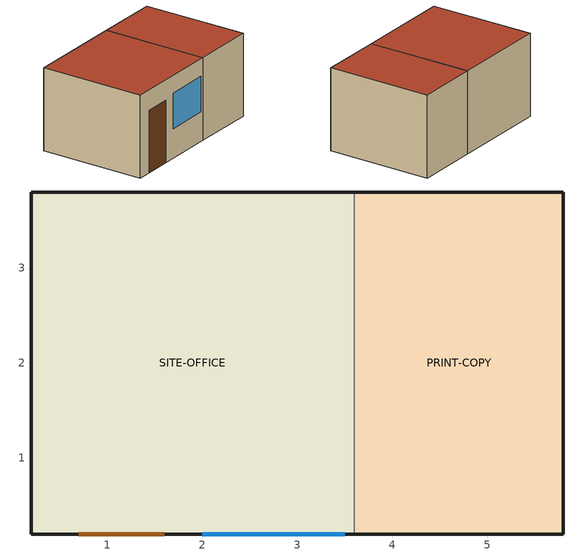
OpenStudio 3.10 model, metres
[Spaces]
SITE-OFFICE
 floor ground (OpaqueNorthWestEnvelope): 0.2,0.2 0.2,3.8 3.6,3.8 3.6,0.2 z0
 wall outside (OpaqueNorthWestEnvelope): 3.6,3.8 0.2,3.8 0.2,0.2 3.6,0.2 z0:2.8
 wall to PRINT-COPY (OpaqueNorthWestEnvelope): 3.6,0.2 3.6,3.8 z0:2.8
 window (EW2A01 Window Construction): 2,0.2 3.5,0.2 z1:2.2
 door (EW2A01 Door Construction): 0.7,0.2 1.6,0.2 z0:2.1
 roof outside (OpaqueNorthWestEnvelope): 3.6,0.2 3.6,3.8 0.2,3.8 0.2,0.2 z2.8
PRINT-COPY
 floor ground (OpaqueNorthWestEnvelope): 3.6,0.2 3.6,3.8 5.8,3.8 5.8,0.2 z0
 wall outside (OpaqueNorthWestEnvelope): 3.6,0.2 5.8,0.2 5.8,3.8 3.6,3.8 z0:2.8
 roof outside (OpaqueNorthWestEnvelope): 5.8,0.2 5.8,3.8 3.6,3.8 3.6,0.2 z2.8
[Building]
EW2A01 Site Office Print Copy
[Material] Specific Heat {J/kg-K}=900
Name | Roughness | Thickness {m} | Conductivity {W/m-K} | Density {kg/m3}
EW2A01 Opaque Material | MediumSmooth | 0.2 | 0.45 | 800
EW2A01 Door Material | Smooth | 0.05 | 0.2 | 600
[Construction]
OpaqueNorthWestEnvelope: EW2A01 Opaque Material
EW2A01 Door Construction: EW2A01 Door Material
EW2A01 Window Construction: EW2A01 Entrance Glazing
[WindowMaterial:SimpleGlazingSystem]
EW2A01 Entrance Glazing: U-Factor {W/m2-K}=2.7; Solar Heat Gain Coefficient=0.4; Visible Transmittance=0.7
[Space]
Name | Thermal Zone | Design Specification Outdoor Air Object
SITE-OFFICE | SITE-OFFICE-ZN | SITE-OFFICE Outdoor Air
PRINT-COPY | PRINT-COPY-ZN | PRINT-COPY Outdoor Air
[ThermalZone] Use Ideal Air Loads=No
Name | Thermostat
SITE-OFFICE-ZN | SITE-OFFICE Thermostat
PRINT-COPY-ZN | PRINT-COPY Thermostat
[Sizing:Zone] Zone Cooling Design Supply Air Temperature Input Method=SupplyAirTemperature; Zone Cooling Design Supply Air Temperature {C}=14; Zone Cooling Design Supply Air Temperature Difference {deltaC}=11.11; Zone Heating Design Supply Air Temperature Input Method=SupplyAirTemperature; Zone Heating Design Supply Air Temperature {C}=40; Zone Heating Design Supply Air Temperature Difference {deltaC}=11.11; Zone Cooling Design Supply Air Humidity Ratio {kg-H2O/kg-air}=0.0085; Zone Heating Design Supply Air Humidity Ratio {kg-H2O/kg-air}=0.008; Cooling Design Air Flow Method=DesignDay; Heating Design Air Flow Method=DesignDay; Account for Dedicated Outdoor Air System=No; Dedicated Outdoor Air System Control Strategy=NeutralSupplyAir; Dedicated Outdoor Air Low Setpoint Temperature for Design {C}=autosize; Dedicated Outdoor Air High Setpoint Temperature for Design {C}=autosize; Zone Load Sizing Method=Sensible Load Only No Latent Load; Zone Latent Cooling Design Supply Air Humidity Ratio Input Method=HumidityRatioDifference; Zone Cooling Design Supply Air Humidity Ratio Difference {kgWater/kgDryAir}=0.005; Zone Latent Heating Design Supply Air Humidity Ratio Input Method=HumidityRatioDifference; Zone Humidification Design Supply Air Humidity Ratio Difference {kgWater/kgDryAir}=0.005; Sizing Option=Coincident
SITE-OFFICE-ZN; PRINT-COPY-ZN
[Zone equipment]
SITE-OFFICE-ZN: SITE-OFFICE Ideal Loads
PRINT-COPY-ZN: PRINT-COPY Ideal Loads
[ThermostatSetpoint:DualSetpoint] Heating Setpoint Temperature Schedule=EW2A01 Heating 20C; Cooling Setpoint Temperature Schedule=EW2A01 Cooling 26C
SITE-OFFICE Thermostat; PRINT-COPY Thermostat
[DesignSpecification:OutdoorAir] Outdoor Air Method=Sum; Outdoor Air Flow per Person {m3/s-person}=0.004
Name | Outdoor Air Flow per Floor Area {m3/s-m2}
SITE-OFFICE Outdoor Air | 0.0006
PRINT-COPY Outdoor Air | 0.0004
[ZoneHVAC:IdealLoadsAirSystem] Availability Schedule=EW2A01 Always On
Name | Design Specification Outdoor Air Object
SITE-OFFICE Ideal Loads | SITE-OFFICE Outdoor Air
PRINT-COPY Ideal Loads | PRINT-COPY Outdoor Air
[People:Definition] Number of People Calculation Method=People/Area; Fraction Radiant=0.3
Name | People per Space Floor Area {person/m2}
SITE-OFFICE People Definition | 0.08
PRINT-COPY People Definition | 0.02
[People] Activity Level Schedule=EW2A01 Activity 120W; Multiplier=1
Name | People Definition | Space or SpaceType | Number of People Schedule
SITE-OFFICE People | SITE-OFFICE People Definition | SITE-OFFICE | LowOfficeEquipmentSchedule
PRINT-COPY People | PRINT-COPY People Definition | PRINT-COPY | PrintCopyIntermittentSchedule
[Lights:Definition] Design Level Calculation Method=Watts/Area
Name | Watts per Space Floor Area {W/m2}
SITE-OFFICE Lights Definition | 8
PRINT-COPY Lights Definition | 6
[Lights] Fraction Replaceable=1
Name | Lights Definition | Space or SpaceType | Schedule
SITE-OFFICE Lights | SITE-OFFICE Lights Definition | SITE-OFFICE | LowOfficeEquipmentSchedule
PRINT-COPY Lights | PRINT-COPY Lights Definition | PRINT-COPY | PrintCopyIntermittentSchedule
[ElectricEquipment:Definition] Design Level Calculation Method=Watts/Area
Name | Watts per Space Floor Area {W/m2}
SITE-OFFICE Equipment Definition | 5
PRINT-COPY Equipment Definition | 15
[ElectricEquipment]
Name | Electric Equipment Definition | Space or SpaceType | Schedule
SITE-OFFICE Equipment | SITE-OFFICE Equipment Definition | SITE-OFFICE | LowOfficeEquipmentSchedule
PRINT-COPY Equipment | PRINT-COPY Equipment Definition | PRINT-COPY | PrintCopyIntermittentSchedule
[Schedule:Ruleset]
Name | Default Day Schedule
EW2A01 Always On | EW2A01 Always On Day
EW2A01 Heating 20C | EW2A01 Heating 20C Day
EW2A01 Cooling 26C | EW2A01 Cooling 26C Day
EW2A01 Activity 120W | EW2A01 Activity 120W Day
LowOfficeEquipmentSchedule | LowOfficeEquipmentSchedule Day
PrintCopyIntermittentSchedule | PrintCopyIntermittentSchedule Day
[Schedule:Day]
EW2A01 Always On Day: 24, 0, 1
EW2A01 Heating 20C Day: 24, 0, 20
EW2A01 Cooling 26C Day: 24, 0, 26
EW2A01 Activity 120W Day: 24, 0, 120
LowOfficeEquipmentSchedule Day: 7, 0, 0.05, 8, 0, 0.35, 12, 0, 0.85, 13, 0, 0.35, 18, 0, 0.8, 20, 0, 0.15, 24, 0, 0.05
PrintCopyIntermittentSchedule Day: 8, 0, 0.02, 10, 0, 0.45, 12, 0, 0.2, 15, 0, 0.65, 18, 0, 0.15, 24, 0, 0.02
